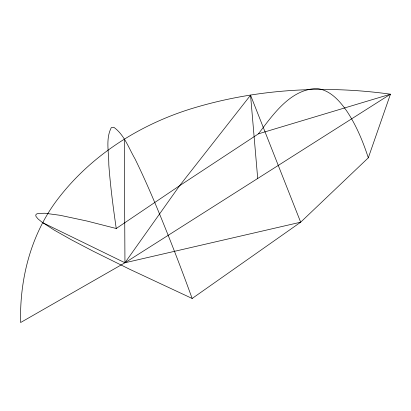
<?xml version="1.0" encoding="UTF-8"?>
<svg xmlns="http://www.w3.org/2000/svg" width="411" height="411" viewBox="0 0 411 411"><rect width="100%" height="100%" fill="white"/><g stroke="black" fill="none" stroke-linecap="round" stroke-linejoin="round"><path stroke-width="0.62" d="M368.307 157.824L390.45 94.191C323.282 84.846 254.034 89.084 189.178 109.383C138.461 125.514 91.422 155.548 58.706 197.897C31.257 233.037 19.523 278.406 20.612 322.527L124.954 262.773L390.45 94.191L258.427 133.842L179.561 185.751L116.241 228.506L86.952 221.031L60.078 215.292L44.876 213.242L38.423 213.391L36.558 214.003L35.721 215.015L36.004 216.458L38.048 218.929L41.871 222.074L54.216 230.098L71.755 239.993L93.189 251.208L129.835 269.333L192.163 298.473L300.672 222.192L368.307 157.824C363.021 141.574 356.424 125.591 346.941 111.309C339.758 100.947 330.213 90.045 316.917 88.509C290.346 89.141 272.966 114.72 258.427 133.842M124.286 139.195L124.954 262.773L300.672 222.192L250.556 95.188L179.561 185.751L124.954 262.773L42.708 222.685M192.163 298.473L187.159 284.813A581.267 121.065 73.8 0 0 170.308 240.676C159.36 213.119 148.124 185.638 135.08 158.995C128.741 148.135 124.353 134.803 113.775 127.256L111.294 127.641C105.457 138.836 108.925 152.594 108.802 164.739C110.389 186.085 113.164 207.324 116.241 228.506M250.556 95.188L257.702 178.482"/></g></svg>
